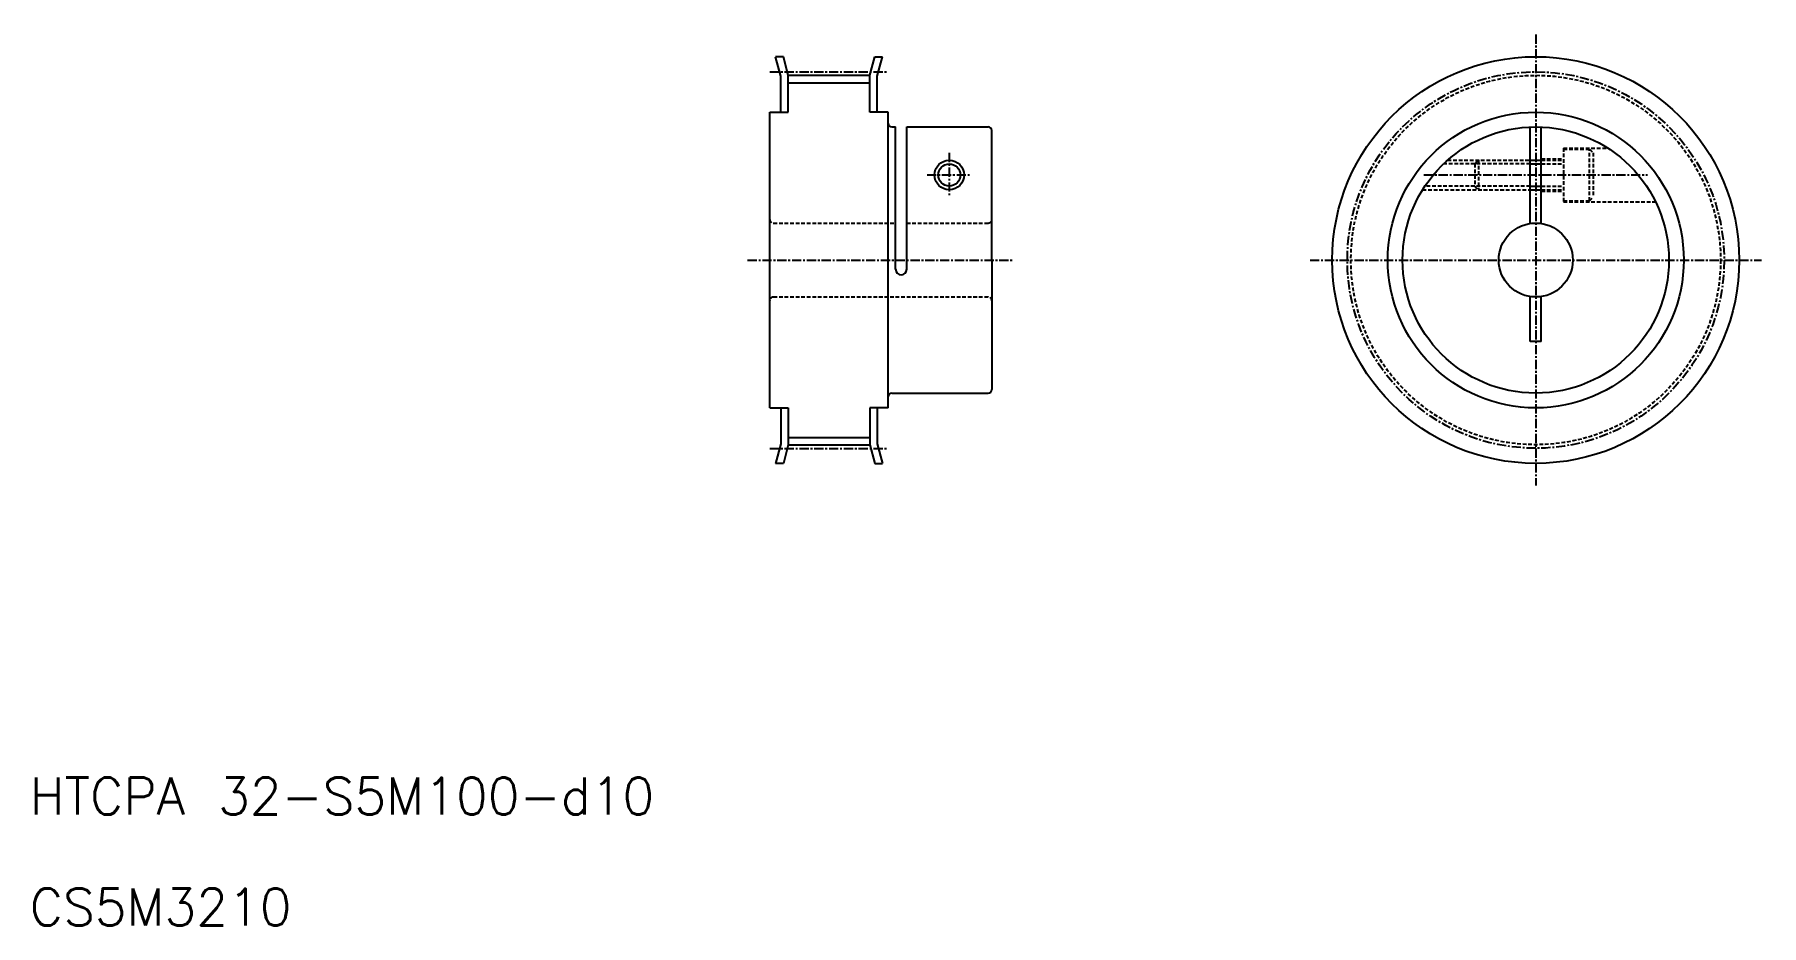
# Model space of a CAD drawing. Extents: x 11 to 244, y 10 to 130.
import ezdxf

# ---------------------------------------------------------------- set-up
doc = ezdxf.new("R2010")
doc.units = 0
doc.linetypes.add('CENTER', pattern=[2, 1.25, -0.25, 0.25, -0.25])
doc.linetypes.add('DASHED', pattern=[0.75, 0.5, -0.25])
doc.layers.get('0').update_dxf_attribs({"linetype": 'CONTINUOUS'})
doc.layers.add('CENTER', color=1, linetype='CENTER')
doc.styles.get("Standard").update_dxf_attribs({"font": 'txt.shx'})

msp = doc.modelspace()

# ---------------------------------------------------------------- linework, layer by layer
at = {"color": 7, "linetype": 'CONTINUOUS'}
for p, q in [((111.5, 124.85), (110.79, 127.5)), ((111.83, 127.5), (110.79, 127.5)), ((112.5, 124.98), (111.83, 127.5)), ((123.5, 124.98), (124.17, 127.5)), ((124.17, 127.5), (125.21, 127.5)), ((124.5, 124.85), (125.21, 127.5)), ((111.5, 120), (111.5, 124.85)), ((112.5, 124.98), (123.5, 124.98)), ((112.5, 120), (112.5, 124.98)), ((112.5, 123.98), (123.5, 123.98)), ((123.5, 120), (123.5, 124.98)), ((124.5, 120), (124.5, 124.85)), ((110, 80), (110, 120)), ((110, 120), (112.5, 120)), ((126, 120), (123.5, 120)), ((126, 80), (126, 120)), ((126.5, 118), (127, 118)), ((127, 98.75), (127, 118)), ((128.5, 100), (128.5, 118)), ((128.5, 118), (139.5, 118)), ((140, 100), (140, 117.5)), ((212.75, 104.97), (212.75, 117.99)), ((214.25, 104.97), (214.25, 117.99)), ((212.75, 113.5), (214.25, 113.5)), ((212.75, 109.5), (214.25, 109.5)), ((128.5, 98.75), (128.5, 100)), ((140, 100), (140, 82.5)), ((212.75, 89), (212.75, 95.06)), ((214.25, 89), (214.25, 95.06)), ((214.25, 89), (212.75, 89)), ((126.5, 82), (139.5, 82)), ((110, 80), (112.5, 80)), ((111.5, 80), (111.5, 75.15)), ((112.5, 80), (112.5, 75.02)), ((123.5, 80), (123.5, 75.02)), ((126, 80), (123.5, 80)), ((124.5, 80), (124.5, 75.15)), ((111.5, 75.15), (110.79, 72.5)), ((112.5, 75.02), (111.83, 72.5)), ((112.5, 76.02), (123.5, 76.02)), ((112.5, 75.02), (123.5, 75.02)), ((123.5, 75.02), (124.17, 72.5)), ((124.5, 75.15), (125.21, 72.5)), ((111.83, 72.5), (110.79, 72.5)), ((124.17, 72.5), (125.21, 72.5))]:
    msp.add_line(p, q, dxfattribs=at)
at = {"color": 3, "linetype": 'DASHED'}
for p, q in [((217.25, 115.15), (223.22, 115.15)), ((217.25, 115.15), (217.25, 107.85)), ((217.25, 115), (220.75, 115)), ((220.75, 108), (220.75, 115)), ((220.75, 115), (221.25, 114.5)), ((221.25, 114.5), (221.25, 108.5)), ((212.75, 113), (201.05, 113)), ((201.59, 113.5), (212.75, 113.5)), ((205.25, 113), (205.75, 113.5)), ((205.25, 113), (205.25, 110)), ((205.75, 113.5), (205.75, 109.5)), ((214.25, 113.7), (217.25, 113.7)), ((214.25, 113.5), (217.25, 113.5)), ((214.25, 113), (217.25, 113)), ((212.75, 110), (198.53, 110)), ((205.25, 110), (205.75, 109.5)), ((214.25, 110), (217.25, 110)), ((198.21, 109.5), (212.75, 109.5)), ((214.25, 109.5), (217.25, 109.5)), ((214.25, 109.3), (217.25, 109.3)), ((217.25, 108), (220.75, 108)), ((217.25, 107.85), (229.7, 107.85)), ((220.75, 108), (221.25, 108.5)), ((110.5, 105), (127, 105)), ((128.5, 105), (139.5, 105)), ((110.5, 95), (139.5, 95))]:
    msp.add_line(p, q, dxfattribs=at)
at = {"color": 3, "linetype": 'CONTINUOUS'}
for p, q in [((212.75, 113), (214.25, 113)), ((212.75, 110), (214.25, 110))]:
    msp.add_line(p, q, dxfattribs=at)
at = {"color": 7, "linetype": 'CONTINUOUS'}
for centre, radius in [((213.5, 100), 27.5), ((213.5, 100), 20), ((213.5, 100), 18), ((134.25, 111.5), 1.5), ((213.5, 100), 5)]:
    msp.add_circle(centre, radius, dxfattribs=at)
at = {"color": 3, "linetype": 'DASHED'}
msp.add_circle((213.5, 100), 24.98, dxfattribs=at)
at = {"color": 3, "linetype": 'CONTINUOUS'}
msp.add_circle((134.25, 111.5), 2, dxfattribs=at)
at = {"color": 7, "linetype": 'CONTINUOUS'}
for centre, radius, start, end in [((126.5, 118.5), 0.5, 180, 270), ((139.5, 117.5), 0.5, 0, 90), ((127.75, 98.75), 0.75, 180, 0), ((126.5, 81.5), 0.5, 90, 180), ((139.5, 82.5), 0.5, 270, 0)]:
    msp.add_arc(centre, radius, start, end, dxfattribs=at)
at = {"color": 3, "linetype": 'DASHED'}
for centre, start, end in [((110.5, 105.5), 180, 270), ((139.5, 105.5), 270, 0), ((110.5, 94.5), 90, 180), ((139.5, 94.5), 0, 90)]:
    msp.add_arc(centre, 0.5, start, end, dxfattribs=at)
at = {"layer": 'CENTER', "color": 1, "linetype": 'CENTER'}
for p, q in [((213.5, 130.5), (213.5, 69.5)), ((110, 125.47), (126, 125.47)), ((134.25, 114.5), (134.25, 108.5)), ((131.25, 111.5), (137.25, 111.5)), ((198.38, 111.5), (228.62, 111.5)), ((107, 100), (143, 100)), ((183, 100), (244, 100)), ((110, 74.53), (126, 74.53))]:
    msp.add_line(p, q, dxfattribs=at)
msp.add_circle((213.5, 100), 25.46, dxfattribs=at)

# ---------------------------------------------------------------- texts
at = {"color": 7, "linetype": 'CONTINUOUS'}
for s, p in [('HTCPA 32-S5M100-d10', (10, 25)), ('CS5M3210', (10, 10))]:
    msp.add_text(s, height=5, dxfattribs=at).set_placement(p)

doc.saveas('drawing.dxf')
